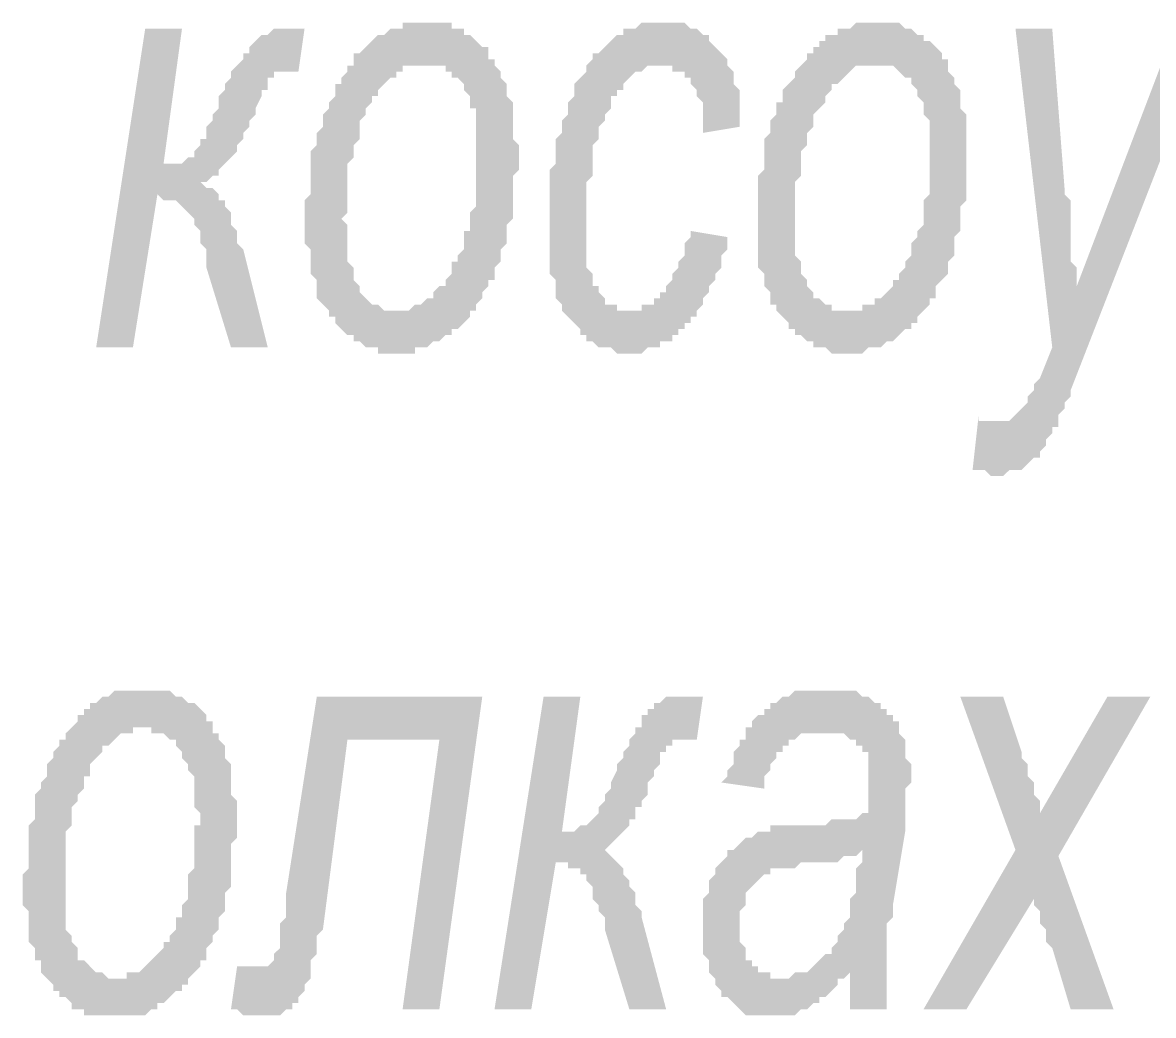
# Model space of a CAD drawing. Header units: millimetres. Extents: x 1372 to 666090, y 1285 to 31551.
# Drawn here: x 512370 to 513140, y 5129 to 5805 of the extents above; entities that cross this region are included whole.
import ezdxf

# ---------------------------------------------------------------- set-up
doc = ezdxf.new("R2010")
doc.units = ezdxf.units.MM
doc.layers.add('PDF _75-АЗ Штамп', color=7, linetype='Continuous')

msp = doc.modelspace()

# ---------------------------------------------------------------- hatches: boundary and pattern name
at = {"layer": 'PDF _75-АЗ Штамп', "transparency": 33554559}
h = msp.add_hatch(color=256, dxfattribs=at)
h.paths.add_polyline_path([(512561.97, 5667.21), (512561.97, 5671.38), (512561.97, 5675.55), (512561.97, 5679.72), (512561.97, 5683.89), (512566.14, 5688.06), (512566.14, 5692.23), (512566.14, 5696.41), (512566.14, 5700.58), (512566.14, 5704.75), (512566.14, 5708.92), (512566.14, 5713.09), (512566.14, 5717.26), (512570.31, 5721.43), (512570.31, 5725.6), (512570.31, 5729.78), (512570.31, 5729.78), (512574.48, 5733.95), (512574.48, 5738.12), (512574.48, 5742.29), (512578.66, 5746.46), (512578.66, 5750.63), (512578.66, 5750.63), (512582.83, 5754.8), (512582.83, 5758.97), (512582.83, 5763.14), (512587, 5763.14), (512587, 5767.32), (512591.17, 5771.49), (512591.17, 5775.66), (512595.34, 5775.66), (512595.34, 5779.83), (512595.34, 5784), (512599.51, 5784), (512603.68, 5788.17), (512603.68, 5788.17), (512607.85, 5792.34), (512607.85, 5792.34), (512612.02, 5796.51), (512612.02, 5796.51), (512616.2, 5796.51), (512620.37, 5800.69), (512620.37, 5800.69), (512624.54, 5800.69), (512628.71, 5800.69), (512628.71, 5804.86), (512632.88, 5804.86), (512637.05, 5804.86), (512637.05, 5804.86), (512641.22, 5804.86), (512645.39, 5804.86), (512645.39, 5804.86), (512649.57, 5804.86), (512653.74, 5804.86), (512653.74, 5804.86), (512657.91, 5804.86), (512662.08, 5804.86), (512662.08, 5800.69), (512666.25, 5800.69), (512670.42, 5800.69), (512670.42, 5796.51), (512674.59, 5796.51), (512674.59, 5796.51), (512678.76, 5792.34), (512678.76, 5792.34), (512682.93, 5788.17), (512687.11, 5788.17), (512687.11, 5784), (512687.11, 5779.83), (512691.28, 5779.83), (512691.28, 5779.83), (512691.28, 5775.66), (512695.45, 5771.49), (512695.45, 5767.32), (512695.45, 5767.32), (512699.62, 5763.14), (512699.62, 5758.97), (512699.62, 5754.8), (512703.79, 5750.63), (512703.79, 5746.46), (512703.79, 5742.29), (512703.79, 5738.12), (512703.79, 5738.12), (512703.79, 5733.95), (512703.79, 5725.6), (512707.96, 5721.43), (512707.96, 5717.26), (512707.96, 5717.26), (512707.96, 5708.92), (512707.96, 5704.75), (512703.79, 5700.58), (512703.79, 5696.41), (512703.79, 5692.23), (512703.79, 5692.23), (512703.79, 5688.06), (512703.79, 5683.89), (512703.79, 5679.72), (512703.79, 5675.55), (512703.79, 5671.38), (512699.62, 5667.21), (512699.62, 5663.04), (512699.62, 5658.87), (512699.62, 5654.69), (512695.45, 5650.52), (512695.45, 5646.35), (512695.45, 5646.35), (512695.45, 5642.18), (512691.28, 5638.01), (512691.28, 5633.84), (512691.28, 5629.67), (512687.11, 5629.67), (512687.11, 5625.5), (512682.93, 5621.32), (512682.93, 5617.15), (512682.93, 5617.15), (512678.76, 5612.98), (512678.76, 5608.81), (512674.59, 5608.81), (512674.59, 5604.64), (512670.42, 5600.47), (512670.42, 5600.47), (512666.25, 5596.3), (512666.25, 5596.3), (512662.08, 5596.3), (512662.08, 5592.13), (512657.91, 5592.13), (512653.74, 5587.96), (512653.74, 5587.96), (512649.57, 5587.96), (512645.39, 5583.78), (512645.39, 5583.78), (512641.22, 5583.78), (512637.05, 5583.78), (512637.05, 5579.61), (512632.88, 5579.61), (512628.71, 5579.61), (512628.71, 5579.61), (512624.54, 5579.61), (512624.54, 5579.61), (512620.37, 5579.61), (512620.37, 5579.61), (512616.2, 5579.61), (512612.02, 5579.61), (512612.02, 5583.78), (512607.85, 5583.78), (512603.68, 5583.78), (512603.68, 5583.78), (512599.51, 5587.96), (512595.34, 5587.96), (512595.34, 5592.13), (512591.17, 5592.13), (512591.17, 5592.13), (512587, 5596.3), (512587, 5596.3), (512582.83, 5600.47), (512582.83, 5604.64), (512578.66, 5604.64), (512578.66, 5608.81), (512574.48, 5612.98), (512574.48, 5612.98), (512570.31, 5617.15), (512570.31, 5621.32), (512570.31, 5625.5), (512570.31, 5629.67), (512566.14, 5633.84), (512566.14, 5633.84), (512566.14, 5638.01), (512566.14, 5642.18), (512566.14, 5646.35), (512566.14, 5650.52), (512561.97, 5654.69), (512561.97, 5658.87), (512561.97, 5663.04), (512561.97, 5667.21)], flags=0)
h.paths.add_polyline_path([(512587, 5671.38), (512591.17, 5667.21), (512591.17, 5658.87), (512591.17, 5654.69), (512591.17, 5650.52), (512591.17, 5646.35), (512591.17, 5642.18), (512591.17, 5642.18), (512595.34, 5638.01), (512595.34, 5633.84), (512595.34, 5629.67), (512595.34, 5629.67), (512599.51, 5625.5), (512599.51, 5625.5), (512599.51, 5621.32), (512603.68, 5617.15), (512603.68, 5617.15), (512607.85, 5612.98), (512612.02, 5612.98), (512612.02, 5612.98), (512616.2, 5608.81), (512620.37, 5608.81), (512620.37, 5608.81), (512624.54, 5608.81), (512624.54, 5608.81), (512628.71, 5608.81), (512632.88, 5608.81), (512632.88, 5608.81), (512637.05, 5612.98), (512641.22, 5612.98), (512641.22, 5612.98), (512645.39, 5617.15), (512645.39, 5617.15), (512649.57, 5617.15), (512649.57, 5621.32), (512653.74, 5625.5), (512657.91, 5625.5), (512657.91, 5629.67), (512657.91, 5629.67), (512662.08, 5633.84), (512662.08, 5638.01), (512662.08, 5642.18), (512666.25, 5642.18), (512666.25, 5646.35), (512670.42, 5650.52), (512670.42, 5654.69), (512670.42, 5658.87), (512670.42, 5663.04), (512674.59, 5663.04), (512674.59, 5667.21), (512674.59, 5671.38), (512674.59, 5675.55), (512674.59, 5675.55), (512678.76, 5679.72), (512678.76, 5683.89), (512678.76, 5688.06), (512678.76, 5692.23), (512678.76, 5696.41), (512678.76, 5700.58), (512678.76, 5704.75), (512678.76, 5708.92), (512678.76, 5713.09), (512678.76, 5717.26), (512678.76, 5721.43), (512678.76, 5725.6), (512678.76, 5729.78), (512678.76, 5733.95), (512678.76, 5738.12), (512678.76, 5742.29), (512678.76, 5746.46), (512674.59, 5746.46), (512674.59, 5750.63), (512674.59, 5754.8), (512670.42, 5758.97), (512670.42, 5758.97), (512670.42, 5758.97), (512670.42, 5763.14), (512666.25, 5767.32), (512662.08, 5767.32), (512662.08, 5771.49), (512657.91, 5771.49), (512657.91, 5775.66), (512653.74, 5775.66), (512649.57, 5775.66), (512649.57, 5775.66), (512645.39, 5775.66), (512645.39, 5775.66), (512641.22, 5775.66), (512637.05, 5775.66), (512637.05, 5775.66), (512632.88, 5775.66), (512628.71, 5775.66), (512628.71, 5771.49), (512624.54, 5771.49), (512624.54, 5767.32), (512624.54, 5767.32), (512620.37, 5767.32), (512616.2, 5763.14), (512616.2, 5763.14), (512612.02, 5758.97), (512612.02, 5754.8), (512607.85, 5754.8), (512607.85, 5750.63), (512603.68, 5746.46), (512603.68, 5746.46), (512603.68, 5742.29), (512599.51, 5738.12), (512599.51, 5733.95), (512599.51, 5729.78), (512599.51, 5725.6), (512595.34, 5721.43), (512595.34, 5721.43), (512595.34, 5717.26), (512595.34, 5713.09), (512591.17, 5708.92), (512591.17, 5704.75), (512591.17, 5700.58), (512591.17, 5696.41), (512591.17, 5692.23), (512591.17, 5688.06), (512591.17, 5683.89), (512591.17, 5679.72), (512591.17, 5675.55), (512587, 5671.38), (512587, 5671.38)], flags=0)
for points in [[(512824.75, 5663.04), (512849.78, 5658.87), (512849.78, 5654.69), (512849.78, 5650.52), (512845.61, 5646.35), (512845.61, 5642.18), (512845.61, 5638.01), (512841.44, 5633.84), (512841.44, 5629.67), (512841.44, 5629.67), (512837.27, 5625.5), (512837.27, 5621.32), (512833.1, 5617.15), (512833.1, 5612.98), (512833.1, 5612.98), (512828.93, 5608.81), (512828.93, 5604.64), (512824.75, 5604.64), (512824.75, 5600.47), (512820.58, 5600.47), (512820.58, 5596.3), (512816.41, 5596.3), (512816.41, 5592.13), (512812.24, 5592.13), (512812.24, 5587.96), (512808.07, 5587.96), (512803.9, 5587.96), (512803.9, 5583.78), (512799.73, 5583.78), (512795.56, 5583.78), (512795.56, 5583.78), (512791.39, 5579.61), (512787.21, 5579.61), (512787.21, 5579.61), (512783.04, 5579.61), (512783.04, 5579.61), (512778.87, 5579.61), (512774.7, 5579.61), (512774.7, 5579.61), (512770.53, 5583.78), (512766.36, 5583.78), (512766.36, 5583.78), (512762.19, 5583.78), (512758.02, 5587.96), (512758.02, 5587.96), (512753.84, 5587.96), (512753.84, 5592.13), (512749.67, 5592.13), (512749.67, 5596.3), (512745.5, 5600.47), (512745.5, 5600.47), (512741.33, 5604.64), (512741.33, 5604.64), (512737.16, 5608.81), (512737.16, 5612.98), (512737.16, 5612.98), (512732.99, 5617.15), (512732.99, 5621.32), (512732.99, 5625.5), (512732.99, 5629.67), (512728.82, 5633.84), (512728.82, 5633.84), (512728.82, 5638.01), (512728.82, 5642.18), (512728.82, 5646.35), (512728.82, 5650.52), (512728.82, 5658.87), (512728.82, 5663.04), (512728.82, 5667.21), (512728.82, 5667.21), (512728.82, 5671.38), (512728.82, 5675.55), (512728.82, 5679.72), (512728.82, 5683.89), (512728.82, 5688.06), (512728.82, 5692.23), (512728.82, 5696.41), (512728.82, 5700.58), (512728.82, 5704.75), (512728.82, 5704.75), (512732.99, 5708.92), (512732.99, 5713.09), (512732.99, 5717.26), (512732.99, 5721.43), (512732.99, 5725.6), (512737.16, 5729.78), (512737.16, 5733.95), (512737.16, 5733.95), (512737.16, 5738.12), (512741.33, 5742.29), (512741.33, 5746.46), (512741.33, 5750.63), (512745.5, 5754.8), (512745.5, 5758.97), (512745.5, 5763.14), (512749.67, 5767.32), (512749.67, 5767.32), (512753.84, 5771.49), (512753.84, 5775.66), (512753.84, 5775.66), (512758.02, 5779.83), (512758.02, 5784), (512762.19, 5784), (512766.36, 5788.17), (512766.36, 5788.17), (512766.36, 5788.17), (512770.53, 5792.34), (512770.53, 5792.34), (512774.7, 5796.51), (512778.87, 5796.51), (512778.87, 5800.69), (512783.04, 5800.69), (512787.21, 5800.69), (512787.21, 5800.69), (512791.39, 5804.86), (512795.56, 5804.86), (512795.56, 5804.86), (512799.73, 5804.86), (512803.9, 5804.86), (512803.9, 5804.86), (512808.07, 5804.86), (512808.07, 5804.86), (512812.24, 5804.86), (512816.41, 5804.86), (512820.58, 5804.86), (512820.58, 5804.86), (512824.75, 5800.69), (512828.93, 5800.69), (512828.93, 5800.69), (512833.1, 5796.51), (512833.1, 5796.51), (512837.27, 5796.51), (512837.27, 5792.34), (512841.44, 5788.17), (512841.44, 5788.17), (512845.61, 5784), (512845.61, 5784), (512849.78, 5779.83), (512849.78, 5775.66), (512849.78, 5775.66), (512853.95, 5771.49), (512853.95, 5767.32), (512853.95, 5763.14), (512858.12, 5758.97), (512858.12, 5754.8), (512858.12, 5750.63), (512858.12, 5746.46), (512858.12, 5742.29), (512858.12, 5738.12), (512858.12, 5733.95), (512858.12, 5733.95), (512833.1, 5729.78), (512833.1, 5738.12), (512833.1, 5742.29), (512833.1, 5746.46), (512833.1, 5746.46), (512833.1, 5750.63), (512828.93, 5754.8), (512828.93, 5758.97), (512824.75, 5763.14), (512824.75, 5763.14), (512824.75, 5767.32), (512820.58, 5767.32), (512820.58, 5771.49), (512816.41, 5771.49), (512812.24, 5771.49), (512812.24, 5775.66), (512808.07, 5775.66), (512803.9, 5775.66), (512803.9, 5775.66), (512799.73, 5775.66), (512799.73, 5775.66), (512795.56, 5775.66), (512791.39, 5771.49), (512791.39, 5771.49), (512787.21, 5771.49), (512783.04, 5767.32), (512783.04, 5767.32), (512778.87, 5763.14), (512778.87, 5763.14), (512778.87, 5758.97), (512774.7, 5758.97), (512774.7, 5754.8), (512770.53, 5754.8), (512770.53, 5750.63), (512770.53, 5746.46), (512766.36, 5742.29), (512766.36, 5742.29), (512766.36, 5738.12), (512762.19, 5733.95), (512762.19, 5729.78), (512762.19, 5725.6), (512758.02, 5721.43), (512758.02, 5717.26), (512758.02, 5713.09), (512758.02, 5708.92), (512758.02, 5704.75), (512758.02, 5700.58), (512753.84, 5696.41), (512753.84, 5692.23), (512753.84, 5688.06), (512753.84, 5683.89), (512753.84, 5679.72), (512753.84, 5679.72), (512753.84, 5675.55), (512753.84, 5671.38), (512753.84, 5667.21), (512753.84, 5663.04), (512753.84, 5658.87), (512753.84, 5654.69), (512753.84, 5650.52), (512753.84, 5646.35), (512753.84, 5642.18), (512753.84, 5638.01), (512758.02, 5633.84), (512758.02, 5629.67), (512758.02, 5625.5), (512762.19, 5625.5), (512762.19, 5621.32), (512762.19, 5621.32), (512766.36, 5617.15), (512766.36, 5612.98), (512770.53, 5612.98), (512774.7, 5612.98), (512774.7, 5608.81), (512778.87, 5608.81), (512783.04, 5608.81), (512783.04, 5608.81), (512787.21, 5608.81), (512787.21, 5608.81), (512791.39, 5608.81), (512791.39, 5612.98), (512795.56, 5612.98), (512799.73, 5612.98), (512799.73, 5617.15), (512803.9, 5617.15), (512803.9, 5621.32), (512808.07, 5621.32), (512808.07, 5625.5), (512808.07, 5625.5), (512812.24, 5629.67), (512812.24, 5633.84), (512816.41, 5638.01), (512816.41, 5638.01), (512816.41, 5642.18), (512820.58, 5646.35), (512820.58, 5650.52), (512820.58, 5654.69), (512824.75, 5658.87), (512824.75, 5663.04), (512824.75, 5663.04)], [(512453.52, 5800.69), (512478.55, 5800.69), (512466.03, 5708.92), (512470.2, 5708.92), (512474.38, 5708.92), (512474.38, 5708.92), (512478.55, 5708.92), (512482.72, 5713.09), (512482.72, 5713.09), (512486.89, 5713.09), (512486.89, 5717.26), (512486.89, 5717.26), (512491.06, 5721.43), (512491.06, 5721.43), (512491.06, 5725.6), (512495.23, 5725.6), (512495.23, 5729.78), (512495.23, 5733.95), (512499.4, 5738.12), (512499.4, 5742.29), (512503.57, 5746.46), (512503.57, 5750.63), (512503.57, 5754.8), (512507.75, 5758.97), (512507.75, 5763.14), (512511.92, 5767.32), (512511.92, 5771.49), (512516.09, 5775.66), (512516.09, 5775.66), (512520.26, 5779.83), (512520.26, 5784), (512524.43, 5784), (512524.43, 5788.17), (512524.43, 5788.17), (512528.6, 5792.34), (512528.6, 5792.34), (512528.6, 5792.34), (512532.77, 5796.51), (512532.77, 5796.51), (512536.94, 5796.51), (512541.11, 5800.69), (512541.11, 5800.69), (512545.29, 5800.69), (512549.46, 5800.69), (512549.46, 5800.69), (512561.97, 5800.69), (512557.8, 5771.49), (512553.63, 5771.49), (512549.46, 5771.49), (512545.29, 5771.49), (512541.11, 5771.49), (512541.11, 5767.32), (512541.11, 5767.32), (512536.94, 5767.32), (512536.94, 5763.14), (512536.94, 5758.97), (512532.77, 5758.97), (512532.77, 5754.8), (512528.6, 5746.46), (512528.6, 5746.46), (512528.6, 5742.29), (512524.43, 5738.12), (512524.43, 5733.95), (512520.26, 5729.78), (512520.26, 5725.6), (512516.09, 5721.43), (512516.09, 5721.43), (512516.09, 5717.26), (512511.92, 5713.09), (512511.92, 5713.09), (512511.92, 5713.09), (512507.75, 5708.92), (512507.75, 5708.92), (512503.57, 5704.75), (512503.57, 5700.58), (512499.4, 5700.58), (512499.4, 5700.58), (512495.23, 5696.41), (512491.06, 5696.41), (512495.23, 5692.23), (512499.4, 5692.23), (512499.4, 5692.23), (512503.57, 5688.06), (512503.57, 5683.89), (512507.75, 5683.89), (512507.75, 5679.72), (512507.75, 5679.72), (512511.92, 5675.55), (512511.92, 5671.38), (512511.92, 5667.21), (512516.09, 5663.04), (512516.09, 5663.04), (512516.09, 5654.69), (512520.26, 5650.52), (512520.26, 5650.52), (512536.94, 5583.78), (512511.92, 5583.78), (512495.23, 5638.01), (512495.23, 5646.35), (512495.23, 5650.52), (512491.06, 5654.69), (512491.06, 5658.87), (512491.06, 5663.04), (512486.89, 5667.21), (512486.89, 5667.21), (512486.89, 5671.38), (512482.72, 5675.55), (512482.72, 5675.55), (512482.72, 5675.55), (512478.55, 5679.72), (512478.55, 5679.72), (512474.38, 5683.89), (512474.38, 5683.89), (512470.2, 5683.89), (512466.03, 5683.89), (512461.86, 5688.06), (512461.86, 5688.06), (512445.18, 5583.78), (512420.15, 5583.78)], [(513016.63, 5500.36), (513020.8, 5537.9), (513020.8, 5533.73), (513024.97, 5533.73), (513029.14, 5533.73), (513029.14, 5533.73), (513033.31, 5533.73), (513033.31, 5533.73), (513037.48, 5533.73), (513041.66, 5533.73), (513041.66, 5533.73), (513045.83, 5537.9), (513045.83, 5537.9), (513050, 5542.07), (513050, 5542.07), (513054.17, 5546.24), (513054.17, 5550.41), (513054.17, 5550.41), (513058.34, 5554.59), (513058.34, 5558.76), (513062.51, 5562.93), (513070.85, 5583.78), (513045.83, 5800.69), (513070.85, 5800.69), (513079.2, 5692.23), (513079.2, 5688.06), (513083.37, 5683.89), (513083.37, 5679.72), (513083.37, 5675.55), (513083.37, 5671.38), (513083.37, 5667.21), (513083.37, 5663.04), (513083.37, 5658.87), (513083.37, 5654.69), (513083.37, 5650.52), (513083.37, 5646.35), (513083.37, 5642.18), (513087.54, 5638.01), (513087.54, 5633.84), (513087.54, 5629.67), (513087.54, 5625.5), (513154.28, 5800.69), (513179.3, 5800.69), (513083.37, 5554.59), (513083.37, 5550.41), (513079.2, 5546.24), (513079.2, 5542.07), (513075.03, 5537.9), (513075.03, 5533.73), (513075.03, 5529.56), (513070.85, 5529.56), (513070.85, 5525.39), (513066.68, 5521.22), (513066.68, 5517.05), (513066.68, 5517.05), (513062.51, 5512.87), (513062.51, 5512.87), (513062.51, 5508.7), (513058.34, 5508.7), (513058.34, 5508.7), (513054.17, 5504.53), (513054.17, 5504.53), (513050, 5500.36), (513045.83, 5500.36), (513045.83, 5500.36), (513041.66, 5500.36), (513037.48, 5496.19), (513037.48, 5496.19), (513033.31, 5496.19), (513033.31, 5496.19), (513029.14, 5496.19), (513024.97, 5500.36), (513024.97, 5500.36), (513020.8, 5500.36), (513016.63, 5500.36), (513016.63, 5500.36)], [(512570.31, 5346.03), (512682.93, 5346.03), (512653.74, 5133.3), (512628.71, 5133.3), (512653.74, 5316.83), (512591.17, 5316.83), (512574.48, 5187.52), (512570.31, 5183.35), (512570.31, 5179.18), (512570.31, 5175.01), (512570.31, 5170.84), (512566.14, 5166.67), (512566.14, 5162.49), (512566.14, 5158.32), (512566.14, 5154.15), (512561.97, 5149.98), (512561.97, 5145.81), (512561.97, 5145.81), (512557.8, 5141.64), (512557.8, 5141.64), (512557.8, 5137.47), (512553.63, 5137.47), (512553.63, 5133.3), (512549.46, 5133.3), (512549.46, 5133.3), (512545.29, 5129.13), (512541.11, 5129.13), (512541.11, 5129.13), (512536.94, 5129.13), (512536.94, 5129.13), (512532.77, 5129.13), (512532.77, 5129.13), (512528.6, 5129.13), (512524.43, 5129.13), (512524.43, 5129.13), (512520.26, 5129.13), (512516.09, 5133.3), (512511.92, 5133.3), (512516.09, 5162.49), (512520.26, 5162.49), (512524.43, 5162.49), (512528.6, 5162.49), (512528.6, 5162.49), (512532.77, 5162.49), (512536.94, 5162.49), (512536.94, 5162.49), (512541.11, 5166.67), (512541.11, 5166.67), (512541.11, 5170.84), (512541.11, 5170.84), (512541.11, 5170.84), (512545.29, 5175.01), (512545.29, 5179.18), (512545.29, 5183.35), (512545.29, 5187.52), (512545.29, 5191.69), (512549.46, 5195.86), (512549.46, 5200.04), (512549.46, 5208.38), (512549.46, 5212.55)], [(512724.65, 5346.03), (512749.67, 5346.03), (512737.16, 5254.26), (512741.33, 5254.26), (512745.5, 5254.26), (512745.5, 5254.26), (512749.67, 5258.43), (512753.84, 5258.43), (512753.84, 5258.43), (512758.02, 5262.6), (512758.02, 5262.6), (512758.02, 5262.6), (512762.19, 5266.77), (512762.19, 5266.77), (512762.19, 5270.95), (512766.36, 5275.12), (512766.36, 5279.29), (512766.36, 5279.29), (512770.53, 5283.46), (512770.53, 5287.63), (512774.7, 5295.97), (512774.7, 5300.14), (512774.7, 5300.14), (512778.87, 5304.32), (512778.87, 5308.49), (512783.04, 5312.66), (512783.04, 5316.83), (512787.21, 5321), (512787.21, 5325.17), (512791.39, 5325.17), (512791.39, 5329.34), (512791.39, 5333.51), (512795.56, 5333.51), (512795.56, 5337.68), (512799.73, 5337.68), (512799.73, 5337.68), (512799.73, 5341.86), (512803.9, 5341.86), (512803.9, 5341.86), (512808.07, 5346.03), (512812.24, 5346.03), (512812.24, 5346.03), (512816.41, 5346.03), (512820.58, 5346.03), (512820.58, 5346.03), (512833.1, 5346.03), (512828.93, 5316.83), (512824.75, 5316.83), (512820.58, 5316.83), (512816.41, 5316.83), (512812.24, 5316.83), (512812.24, 5316.83), (512812.24, 5312.66), (512808.07, 5312.66), (512808.07, 5308.49), (512803.9, 5308.49), (512803.9, 5304.32), (512803.9, 5300.14), (512799.73, 5295.97), (512799.73, 5291.8), (512795.56, 5287.63), (512795.56, 5283.46), (512795.56, 5279.29), (512791.39, 5275.12), (512791.39, 5270.95), (512787.21, 5270.95), (512787.21, 5266.77), (512787.21, 5262.6), (512783.04, 5262.6), (512783.04, 5258.43), (512783.04, 5258.43), (512778.87, 5254.26), (512778.87, 5254.26), (512774.7, 5250.09), (512774.7, 5250.09), (512770.53, 5245.92), (512770.53, 5245.92), (512766.36, 5241.75), (512762.19, 5241.75), (512766.36, 5241.75), (512770.53, 5237.58), (512770.53, 5237.58), (512774.7, 5233.41), (512774.7, 5233.41), (512778.87, 5229.23), (512778.87, 5229.23), (512778.87, 5225.06), (512783.04, 5220.89), (512783.04, 5220.89), (512783.04, 5216.72), (512787.21, 5212.55), (512787.21, 5208.38), (512787.21, 5204.21), (512791.39, 5200.04), (512791.39, 5195.86), (512808.07, 5133.3), (512783.04, 5133.3), (512766.36, 5187.52), (512766.36, 5191.69), (512766.36, 5195.86), (512762.19, 5200.04), (512762.19, 5204.21), (512758.02, 5208.38), (512758.02, 5212.55), (512758.02, 5216.72), (512758.02, 5216.72), (512753.84, 5220.89), (512753.84, 5225.06), (512753.84, 5225.06), (512749.67, 5225.06), (512749.67, 5229.23), (512745.5, 5229.23), (512741.33, 5229.23), (512741.33, 5233.41), (512737.16, 5233.41), (512732.99, 5233.41), (512732.99, 5233.41), (512716.3, 5133.3), (512691.28, 5133.3)], [(512983.26, 5133.3), (513045.83, 5241.75), (513008.29, 5346.03), (513037.48, 5346.03), (513050, 5308.49), (513050, 5304.32), (513054.17, 5300.14), (513054.17, 5295.97), (513054.17, 5291.8), (513058.34, 5287.63), (513058.34, 5287.63), (513058.34, 5283.46), (513058.34, 5279.29), (513062.51, 5275.12), (513062.51, 5270.95), (513062.51, 5266.77), (513108.39, 5346.03), (513137.59, 5346.03), (513075.03, 5237.58), (513112.57, 5133.3), (513083.37, 5133.3), (513070.85, 5175.01), (513066.68, 5179.18), (513066.68, 5183.35), (513066.68, 5187.52), (513066.68, 5187.52), (513062.51, 5191.69), (513062.51, 5195.86), (513062.51, 5200.04), (513058.34, 5204.21), (513058.34, 5208.38), (513058.34, 5208.38), (513012.46, 5133.3)]]:
    msp.add_hatch(color=256, dxfattribs=at).paths.add_polyline_path(points)
h = msp.add_hatch(color=256, dxfattribs=at)
h.paths.add_polyline_path([(512870.64, 5667.21), (512870.64, 5671.38), (512870.64, 5675.55), (512870.64, 5679.72), (512870.64, 5683.89), (512870.64, 5688.06), (512870.64, 5692.23), (512870.64, 5696.41), (512870.64, 5700.58), (512874.81, 5704.75), (512874.81, 5708.92), (512874.81, 5713.09), (512874.81, 5717.26), (512874.81, 5721.43), (512874.81, 5725.6), (512878.98, 5729.78), (512878.98, 5729.78), (512878.98, 5733.95), (512878.98, 5738.12), (512883.15, 5742.29), (512883.15, 5746.46), (512883.15, 5750.63), (512887.32, 5750.63), (512887.32, 5754.8), (512887.32, 5758.97), (512891.49, 5763.14), (512891.49, 5763.14), (512895.66, 5767.32), (512895.66, 5771.49), (512899.84, 5775.66), (512899.84, 5775.66), (512904.01, 5779.83), (512904.01, 5784), (512908.18, 5784), (512908.18, 5788.17), (512912.35, 5788.17), (512912.35, 5792.34), (512916.52, 5792.34), (512916.52, 5796.51), (512920.69, 5796.51), (512924.86, 5796.51), (512924.86, 5800.69), (512929.03, 5800.69), (512929.03, 5800.69), (512933.21, 5800.69), (512937.38, 5804.86), (512937.38, 5804.86), (512941.55, 5804.86), (512945.72, 5804.86), (512949.89, 5804.86), (512949.89, 5804.86), (512954.06, 5804.86), (512954.06, 5804.86), (512958.23, 5804.86), (512962.4, 5804.86), (512962.4, 5804.86), (512966.57, 5804.86), (512970.75, 5800.69), (512970.75, 5800.69), (512974.92, 5800.69), (512979.09, 5796.51), (512979.09, 5796.51), (512983.26, 5796.51), (512983.26, 5792.34), (512987.43, 5792.34), (512991.6, 5788.17), (512991.6, 5788.17), (512995.77, 5784), (512995.77, 5779.83), (512995.77, 5779.83), (512999.94, 5779.83), (512999.94, 5775.66), (512999.94, 5771.49), (513004.12, 5767.32), (513004.12, 5767.32), (513004.12, 5763.14), (513008.29, 5758.97), (513008.29, 5754.8), (513008.29, 5750.63), (513008.29, 5746.46), (513012.46, 5742.29), (513012.46, 5738.12), (513012.46, 5738.12), (513012.46, 5733.95), (513012.46, 5725.6), (513012.46, 5721.43), (513012.46, 5717.26), (513012.46, 5717.26), (513012.46, 5708.92), (513012.46, 5704.75), (513012.46, 5700.58), (513012.46, 5696.41), (513012.46, 5692.23), (513012.46, 5692.23), (513012.46, 5688.06), (513012.46, 5683.89), (513008.29, 5679.72), (513008.29, 5675.55), (513008.29, 5671.38), (513008.29, 5667.21), (513008.29, 5663.04), (513004.12, 5658.87), (513004.12, 5654.69), (513004.12, 5650.52), (513004.12, 5646.35), (513004.12, 5646.35), (512999.94, 5642.18), (512999.94, 5638.01), (512999.94, 5633.84), (512995.77, 5629.67), (512995.77, 5629.67), (512991.6, 5625.5), (512991.6, 5621.32), (512991.6, 5617.15), (512987.43, 5617.15), (512987.43, 5612.98), (512983.26, 5608.81), (512983.26, 5608.81), (512979.09, 5604.64), (512979.09, 5600.47), (512974.92, 5600.47), (512974.92, 5596.3), (512970.75, 5596.3), (512970.75, 5596.3), (512966.57, 5592.13), (512966.57, 5592.13), (512962.4, 5587.96), (512958.23, 5587.96), (512958.23, 5587.96), (512954.06, 5583.78), (512949.89, 5583.78), (512949.89, 5583.78), (512945.72, 5583.78), (512941.55, 5579.61), (512941.55, 5579.61), (512937.38, 5579.61), (512933.21, 5579.61), (512933.21, 5579.61), (512933.21, 5579.61), (512929.03, 5579.61), (512924.86, 5579.61), (512924.86, 5579.61), (512920.69, 5579.61), (512916.52, 5583.78), (512912.35, 5583.78), (512912.35, 5583.78), (512908.18, 5583.78), (512908.18, 5587.96), (512904.01, 5587.96), (512899.84, 5592.13), (512899.84, 5592.13), (512895.66, 5592.13), (512895.66, 5596.3), (512891.49, 5596.3), (512891.49, 5600.47), (512887.32, 5604.64), (512887.32, 5604.64), (512883.15, 5608.81), (512883.15, 5612.98), (512878.98, 5612.98), (512878.98, 5617.15), (512878.98, 5621.32), (512874.81, 5625.5), (512874.81, 5629.67), (512874.81, 5633.84), (512874.81, 5633.84), (512870.64, 5638.01), (512870.64, 5642.18), (512870.64, 5646.35), (512870.64, 5650.52), (512870.64, 5654.69), (512870.64, 5658.87), (512870.64, 5663.04), (512870.64, 5667.21)], flags=0)
h.paths.add_polyline_path([(512895.66, 5671.38), (512895.66, 5667.21), (512895.66, 5658.87), (512895.66, 5654.69), (512895.66, 5650.52), (512895.66, 5646.35), (512899.84, 5642.18), (512899.84, 5642.18), (512899.84, 5638.01), (512899.84, 5633.84), (512904.01, 5629.67), (512904.01, 5629.67), (512904.01, 5625.5), (512904.01, 5625.5), (512908.18, 5621.32), (512908.18, 5617.15), (512912.35, 5617.15), (512916.52, 5612.98), (512916.52, 5612.98), (512920.69, 5612.98), (512920.69, 5608.81), (512924.86, 5608.81), (512929.03, 5608.81), (512929.03, 5608.81), (512933.21, 5608.81), (512933.21, 5608.81), (512937.38, 5608.81), (512941.55, 5608.81), (512941.55, 5612.98), (512945.72, 5612.98), (512949.89, 5612.98), (512949.89, 5617.15), (512954.06, 5617.15), (512954.06, 5617.15), (512958.23, 5621.32), (512962.4, 5625.5), (512962.4, 5625.5), (512962.4, 5629.67), (512966.57, 5629.67), (512966.57, 5633.84), (512970.75, 5638.01), (512970.75, 5642.18), (512970.75, 5642.18), (512974.92, 5646.35), (512974.92, 5650.52), (512974.92, 5654.69), (512979.09, 5658.87), (512979.09, 5663.04), (512979.09, 5663.04), (512983.26, 5667.21), (512983.26, 5671.38), (512983.26, 5675.55), (512983.26, 5675.55), (512983.26, 5679.72), (512983.26, 5683.89), (512987.43, 5688.06), (512987.43, 5692.23), (512987.43, 5696.41), (512987.43, 5700.58), (512987.43, 5704.75), (512987.43, 5708.92), (512987.43, 5713.09), (512987.43, 5717.26), (512987.43, 5721.43), (512987.43, 5725.6), (512987.43, 5729.78), (512987.43, 5733.95), (512987.43, 5738.12), (512983.26, 5742.29), (512983.26, 5746.46), (512983.26, 5746.46), (512983.26, 5750.63), (512979.09, 5754.8), (512979.09, 5758.97), (512979.09, 5758.97), (512979.09, 5758.97), (512974.92, 5763.14), (512974.92, 5767.32), (512970.75, 5767.32), (512966.57, 5771.49), (512966.57, 5771.49), (512962.4, 5775.66), (512962.4, 5775.66), (512958.23, 5775.66), (512954.06, 5775.66), (512954.06, 5775.66), (512949.89, 5775.66), (512949.89, 5775.66), (512945.72, 5775.66), (512941.55, 5775.66), (512941.55, 5775.66), (512937.38, 5775.66), (512933.21, 5771.49), (512933.21, 5771.49), (512929.03, 5767.32), (512929.03, 5767.32), (512929.03, 5767.32), (512924.86, 5763.14), (512920.69, 5763.14), (512920.69, 5758.97), (512916.52, 5754.8), (512916.52, 5754.8), (512916.52, 5750.63), (512912.35, 5746.46), (512912.35, 5746.46), (512908.18, 5742.29), (512908.18, 5738.12), (512908.18, 5733.95), (512904.01, 5729.78), (512904.01, 5725.6), (512904.01, 5721.43), (512904.01, 5721.43), (512899.84, 5717.26), (512899.84, 5713.09), (512899.84, 5708.92), (512899.84, 5704.75), (512899.84, 5700.58), (512895.66, 5696.41), (512895.66, 5692.23), (512895.66, 5688.06), (512895.66, 5683.89), (512895.66, 5679.72), (512895.66, 5675.55), (512895.66, 5671.38), (512895.66, 5671.38)], flags=0)
h = msp.add_hatch(color=256, dxfattribs=at)
h.paths.add_polyline_path([(512370.1, 5212.55), (512370.1, 5216.72), (512370.1, 5220.89), (512370.1, 5225.06), (512374.27, 5229.23), (512374.27, 5233.41), (512374.27, 5237.58), (512374.27, 5241.75), (512374.27, 5245.92), (512374.27, 5250.09), (512374.27, 5254.26), (512374.27, 5258.43), (512378.44, 5262.6), (512378.44, 5266.77), (512378.44, 5270.95), (512378.44, 5275.12), (512378.44, 5279.29), (512382.61, 5283.46), (512382.61, 5287.63), (512382.61, 5287.63), (512386.78, 5291.8), (512386.78, 5295.97), (512386.78, 5300.14), (512390.95, 5304.32), (512390.95, 5304.32), (512390.95, 5308.49), (512395.12, 5312.66), (512395.12, 5316.83), (512399.29, 5316.83), (512399.29, 5321), (512403.47, 5325.17), (512403.47, 5325.17), (512407.64, 5329.34), (512407.64, 5333.51), (512411.81, 5333.51), (512411.81, 5337.68), (512415.98, 5337.68), (512415.98, 5341.86), (512420.15, 5341.86), (512420.15, 5341.86), (512424.32, 5346.03), (512428.49, 5346.03), (512428.49, 5346.03), (512432.66, 5350.2), (512436.84, 5350.2), (512436.84, 5350.2), (512441.01, 5350.2), (512445.18, 5350.2), (512445.18, 5350.2), (512449.35, 5350.2), (512453.52, 5350.2), (512453.52, 5350.2), (512457.69, 5350.2), (512461.86, 5350.2), (512461.86, 5350.2), (512466.03, 5350.2), (512470.2, 5350.2), (512470.2, 5350.2), (512474.38, 5346.03), (512478.55, 5346.03), (512478.55, 5346.03), (512482.72, 5341.86), (512482.72, 5341.86), (512486.89, 5341.86), (512491.06, 5337.68), (512491.06, 5337.68), (512495.23, 5333.51), (512495.23, 5329.34), (512499.4, 5329.34), (512499.4, 5329.34), (512499.4, 5325.17), (512499.4, 5321), (512503.57, 5321), (512503.57, 5316.83), (512507.75, 5312.66), (512507.75, 5308.49), (512507.75, 5304.32), (512507.75, 5304.32), (512511.92, 5300.14), (512511.92, 5295.97), (512511.92, 5291.8), (512511.92, 5287.63), (512511.92, 5283.46), (512511.92, 5279.29), (512516.09, 5275.12), (512516.09, 5270.95), (512516.09, 5266.77), (512516.09, 5262.6), (512516.09, 5258.43), (512516.09, 5254.26), (512516.09, 5250.09), (512511.92, 5245.92), (512511.92, 5241.75), (512511.92, 5237.58), (512511.92, 5233.41), (512511.92, 5229.23), (512511.92, 5225.06), (512511.92, 5220.89), (512511.92, 5216.72), (512507.75, 5212.55), (512507.75, 5208.38), (512507.75, 5204.21), (512507.75, 5200.04), (512503.57, 5195.86), (512503.57, 5195.86), (512503.57, 5191.69), (512503.57, 5187.52), (512499.4, 5183.35), (512499.4, 5183.35), (512499.4, 5179.18), (512495.23, 5175.01), (512495.23, 5170.84), (512495.23, 5166.67), (512491.06, 5166.67), (512491.06, 5162.49), (512486.89, 5158.32), (512486.89, 5158.32), (512482.72, 5154.15), (512482.72, 5149.98), (512478.55, 5149.98), (512478.55, 5145.81), (512474.38, 5145.81), (512474.38, 5145.81), (512470.2, 5141.64), (512470.2, 5141.64), (512466.03, 5137.47), (512461.86, 5137.47), (512461.86, 5133.3), (512457.69, 5133.3), (512457.69, 5133.3), (512453.52, 5129.13), (512449.35, 5129.13), (512449.35, 5129.13), (512445.18, 5129.13), (512441.01, 5129.13), (512441.01, 5129.13), (512436.84, 5129.13), (512432.66, 5129.13), (512432.66, 5129.13), (512428.49, 5129.13), (512428.49, 5129.13), (512424.32, 5129.13), (512420.15, 5129.13), (512420.15, 5129.13), (512415.98, 5129.13), (512411.81, 5129.13), (512411.81, 5133.3), (512407.64, 5133.3), (512403.47, 5133.3), (512403.47, 5137.47), (512403.47, 5137.47), (512399.29, 5141.64), (512395.12, 5141.64), (512395.12, 5145.81), (512390.95, 5145.81), (512390.95, 5149.98), (512386.78, 5154.15), (512386.78, 5154.15), (512382.61, 5158.32), (512382.61, 5162.49), (512382.61, 5166.67), (512378.44, 5166.67), (512378.44, 5170.84), (512378.44, 5175.01), (512374.27, 5179.18), (512374.27, 5183.35), (512374.27, 5187.52), (512374.27, 5191.69), (512374.27, 5195.86), (512374.27, 5200.04), (512370.1, 5204.21), (512370.1, 5208.38), (512370.1, 5212.55), (512370.1, 5212.55)], flags=0)
h.paths.add_polyline_path([(512399.29, 5216.72), (512399.29, 5212.55), (512399.29, 5208.38), (512399.29, 5204.21), (512399.29, 5200.04), (512399.29, 5195.86), (512399.29, 5191.69), (512399.29, 5187.52), (512403.47, 5183.35), (512403.47, 5179.18), (512403.47, 5179.18), (512407.64, 5175.01), (512407.64, 5170.84), (512407.64, 5170.84), (512407.64, 5166.67), (512411.81, 5166.67), (512415.98, 5162.49), (512415.98, 5162.49), (512420.15, 5158.32), (512420.15, 5158.32), (512424.32, 5158.32), (512428.49, 5154.15), (512428.49, 5154.15), (512432.66, 5154.15), (512432.66, 5154.15), (512436.84, 5154.15), (512441.01, 5154.15), (512441.01, 5158.32), (512445.18, 5158.32), (512449.35, 5158.32), (512449.35, 5158.32), (512453.52, 5162.49), (512453.52, 5162.49), (512457.69, 5166.67), (512457.69, 5166.67), (512461.86, 5170.84), (512466.03, 5175.01), (512466.03, 5175.01), (512466.03, 5179.18), (512470.2, 5179.18), (512470.2, 5183.35), (512474.38, 5187.52), (512474.38, 5191.69), (512474.38, 5195.86), (512478.55, 5195.86), (512478.55, 5200.04), (512478.55, 5204.21), (512482.72, 5208.38), (512482.72, 5212.55), (512482.72, 5216.72), (512482.72, 5220.89), (512482.72, 5225.06), (512482.72, 5225.06), (512486.89, 5229.23), (512486.89, 5233.41), (512486.89, 5237.58), (512486.89, 5241.75), (512486.89, 5245.92), (512486.89, 5250.09), (512486.89, 5254.26), (512486.89, 5258.43), (512491.06, 5258.43), (512491.06, 5262.6), (512491.06, 5266.77), (512486.89, 5270.95), (512486.89, 5275.12), (512486.89, 5279.29), (512486.89, 5283.46), (512486.89, 5287.63), (512486.89, 5291.8), (512482.72, 5295.97), (512482.72, 5300.14), (512482.72, 5300.14), (512478.55, 5304.32), (512478.55, 5308.49), (512478.55, 5308.49), (512478.55, 5308.49), (512474.38, 5312.66), (512474.38, 5316.83), (512470.2, 5316.83), (512466.03, 5321), (512466.03, 5321), (512461.86, 5321), (512457.69, 5321), (512457.69, 5325.17), (512453.52, 5325.17), (512453.52, 5325.17), (512449.35, 5325.17), (512445.18, 5325.17), (512445.18, 5321), (512441.01, 5321), (512436.84, 5321), (512436.84, 5321), (512432.66, 5316.83), (512432.66, 5316.83), (512432.66, 5316.83), (512428.49, 5312.66), (512424.32, 5312.66), (512424.32, 5308.49), (512420.15, 5304.32), (512420.15, 5304.32), (512415.98, 5300.14), (512415.98, 5295.97), (512415.98, 5291.8), (512411.81, 5291.8), (512411.81, 5287.63), (512411.81, 5283.46), (512407.64, 5279.29), (512407.64, 5279.29), (512407.64, 5275.12), (512403.47, 5270.95), (512403.47, 5266.77), (512403.47, 5262.6), (512403.47, 5258.43), (512399.29, 5254.26), (512399.29, 5250.09), (512399.29, 5245.92), (512399.29, 5241.75), (512399.29, 5237.58), (512399.29, 5233.41), (512399.29, 5229.23), (512399.29, 5225.06), (512399.29, 5220.89), (512399.29, 5216.72), (512399.29, 5216.72)], flags=0)
h = msp.add_hatch(color=256, dxfattribs=at)
h.paths.add_polyline_path([(512933.21, 5158.32), (512929.03, 5154.15), (512924.86, 5154.15), (512924.86, 5149.98), (512920.69, 5145.81), (512920.69, 5145.81), (512916.52, 5141.64), (512912.35, 5141.64), (512912.35, 5137.47), (512908.18, 5137.47), (512908.18, 5137.47), (512904.01, 5133.3), (512904.01, 5133.3), (512899.84, 5133.3), (512895.66, 5129.13), (512895.66, 5129.13), (512891.49, 5129.13), (512887.32, 5129.13), (512887.32, 5129.13), (512883.15, 5129.13), (512878.98, 5129.13), (512878.98, 5129.13), (512874.81, 5129.13), (512874.81, 5129.13), (512870.64, 5129.13), (512866.47, 5129.13), (512866.47, 5129.13), (512862.3, 5129.13), (512858.12, 5133.3), (512858.12, 5133.3), (512853.95, 5137.47), (512853.95, 5137.47), (512849.78, 5141.64), (512845.61, 5141.64), (512845.61, 5145.81), (512845.61, 5145.81), (512841.44, 5149.98), (512841.44, 5154.15), (512837.27, 5158.32), (512837.27, 5162.49), (512837.27, 5162.49), (512837.27, 5166.67), (512833.1, 5170.84), (512833.1, 5175.01), (512833.1, 5179.18), (512833.1, 5183.35), (512833.1, 5187.52), (512833.1, 5187.52), (512833.1, 5195.86), (512833.1, 5200.04), (512833.1, 5204.21), (512833.1, 5204.21), (512833.1, 5208.38), (512837.27, 5212.55), (512837.27, 5216.72), (512837.27, 5220.89), (512837.27, 5220.89), (512841.44, 5225.06), (512841.44, 5229.23), (512845.61, 5233.41), (512845.61, 5233.41), (512849.78, 5237.58), (512849.78, 5241.75), (512853.95, 5241.75), (512853.95, 5241.75), (512858.12, 5245.92), (512858.12, 5245.92), (512862.3, 5250.09), (512862.3, 5250.09), (512866.47, 5250.09), (512870.64, 5254.26), (512870.64, 5254.26), (512874.81, 5254.26), (512878.98, 5254.26), (512878.98, 5254.26), (512878.98, 5258.43), (512883.15, 5258.43), (512883.15, 5258.43), (512887.32, 5258.43), (512891.49, 5258.43), (512895.66, 5258.43), (512895.66, 5258.43), (512899.84, 5258.43), (512904.01, 5258.43), (512908.18, 5258.43), (512908.18, 5258.43), (512912.35, 5258.43), (512916.52, 5258.43), (512920.69, 5262.6), (512924.86, 5262.6), (512929.03, 5262.6), (512929.03, 5262.6), (512933.21, 5262.6), (512937.38, 5262.6), (512937.38, 5262.6), (512941.55, 5266.77), (512941.55, 5266.77), (512945.72, 5266.77), (512945.72, 5266.77), (512945.72, 5270.95), (512945.72, 5275.12), (512945.72, 5279.29), (512945.72, 5283.46), (512945.72, 5287.63), (512945.72, 5291.8), (512945.72, 5291.8), (512945.72, 5295.97), (512945.72, 5300.14), (512945.72, 5304.32), (512945.72, 5308.49), (512941.55, 5308.49), (512941.55, 5312.66), (512937.38, 5312.66), (512937.38, 5316.83), (512933.21, 5316.83), (512933.21, 5316.83), (512929.03, 5321), (512924.86, 5321), (512924.86, 5321), (512920.69, 5321), (512916.52, 5321), (512916.52, 5321), (512912.35, 5321), (512908.18, 5321), (512904.01, 5321), (512904.01, 5321), (512899.84, 5321), (512895.66, 5316.83), (512895.66, 5316.83), (512891.49, 5316.83), (512891.49, 5312.66), (512887.32, 5312.66), (512887.32, 5308.49), (512883.15, 5308.49), (512883.15, 5304.32), (512878.98, 5300.14), (512878.98, 5295.97), (512878.98, 5295.97), (512874.81, 5291.8), (512874.81, 5287.63), (512874.81, 5283.46), (512874.81, 5283.46), (512845.61, 5287.63), (512849.78, 5291.8), (512849.78, 5295.97), (512849.78, 5295.97), (512853.95, 5300.14), (512853.95, 5304.32), (512853.95, 5308.49), (512858.12, 5312.66), (512858.12, 5316.83), (512862.3, 5316.83), (512862.3, 5321), (512862.3, 5325.17), (512866.47, 5325.17), (512866.47, 5329.34), (512870.64, 5333.51), (512870.64, 5333.51), (512874.81, 5333.51), (512874.81, 5337.68), (512878.98, 5337.68), (512878.98, 5341.86), (512883.15, 5341.86), (512883.15, 5341.86), (512887.32, 5346.03), (512891.49, 5346.03), (512891.49, 5346.03), (512895.66, 5350.2), (512899.84, 5350.2), (512899.84, 5350.2), (512904.01, 5350.2), (512908.18, 5350.2), (512908.18, 5350.2), (512912.35, 5350.2), (512916.52, 5350.2), (512916.52, 5350.2), (512920.69, 5350.2), (512924.86, 5350.2), (512924.86, 5350.2), (512929.03, 5350.2), (512933.21, 5350.2), (512933.21, 5350.2), (512937.38, 5350.2), (512941.55, 5346.03), (512941.55, 5346.03), (512945.72, 5346.03), (512949.89, 5341.86), (512949.89, 5341.86), (512954.06, 5341.86), (512954.06, 5337.68), (512958.23, 5337.68), (512958.23, 5333.51), (512962.4, 5333.51), (512962.4, 5329.34), (512966.57, 5329.34), (512966.57, 5325.17), (512966.57, 5321), (512970.75, 5316.83), (512970.75, 5312.66), (512970.75, 5308.49), (512970.75, 5308.49), (512970.75, 5304.32), (512974.92, 5300.14), (512974.92, 5295.97), (512974.92, 5291.8), (512974.92, 5287.63), (512970.75, 5283.46), (512970.75, 5279.29), (512970.75, 5275.12), (512970.75, 5270.95), (512970.75, 5266.77), (512970.75, 5262.6), (512970.75, 5258.43), (512970.75, 5254.26), (512962.4, 5204.21), (512962.4, 5195.86), (512958.23, 5191.69), (512958.23, 5187.52), (512958.23, 5183.35), (512958.23, 5179.18), (512958.23, 5175.01), (512958.23, 5170.84), (512958.23, 5166.67), (512958.23, 5166.67), (512958.23, 5162.49), (512958.23, 5162.49), (512958.23, 5158.32), (512958.23, 5154.15), (512958.23, 5149.98), (512958.23, 5145.81), (512958.23, 5141.64), (512958.23, 5137.47), (512958.23, 5133.3), (512958.23, 5133.3), (512933.21, 5133.3), (512933.21, 5133.3), (512933.21, 5137.47), (512933.21, 5141.64), (512933.21, 5145.81), (512933.21, 5149.98), (512933.21, 5154.15), (512933.21, 5158.32)], flags=0)
h.paths.add_polyline_path([(512941.55, 5241.75), (512937.38, 5237.58), (512937.38, 5237.58), (512933.21, 5237.58), (512929.03, 5237.58), (512929.03, 5237.58), (512929.03, 5237.58), (512924.86, 5233.41), (512920.69, 5233.41), (512920.69, 5233.41), (512916.52, 5233.41), (512912.35, 5233.41), (512908.18, 5233.41), (512908.18, 5233.41), (512904.01, 5233.41), (512899.84, 5233.41), (512895.66, 5229.23), (512895.66, 5229.23), (512891.49, 5229.23), (512887.32, 5229.23), (512887.32, 5229.23), (512883.15, 5229.23), (512878.98, 5229.23), (512878.98, 5225.06), (512878.98, 5225.06), (512878.98, 5225.06), (512874.81, 5225.06), (512870.64, 5220.89), (512870.64, 5220.89), (512866.47, 5216.72), (512866.47, 5216.72), (512862.3, 5212.55), (512862.3, 5212.55), (512862.3, 5208.38), (512862.3, 5204.21), (512858.12, 5200.04), (512858.12, 5195.86), (512858.12, 5191.69), (512858.12, 5191.69), (512858.12, 5187.52), (512858.12, 5183.35), (512858.12, 5179.18), (512862.3, 5175.01), (512862.3, 5170.84), (512862.3, 5166.67), (512866.47, 5166.67), (512866.47, 5166.67), (512866.47, 5162.49), (512870.64, 5162.49), (512870.64, 5158.32), (512874.81, 5158.32), (512878.98, 5158.32), (512878.98, 5154.15), (512883.15, 5154.15), (512887.32, 5154.15), (512887.32, 5154.15), (512891.49, 5154.15), (512891.49, 5154.15), (512895.66, 5158.32), (512899.84, 5158.32), (512899.84, 5158.32), (512904.01, 5158.32), (512908.18, 5162.49), (512908.18, 5162.49), (512912.35, 5166.67), (512912.35, 5166.67), (512916.52, 5170.84), (512920.69, 5170.84), (512920.69, 5175.01), (512924.86, 5179.18), (512924.86, 5179.18), (512924.86, 5183.35), (512929.03, 5187.52), (512929.03, 5191.69), (512929.03, 5191.69), (512933.21, 5195.86), (512933.21, 5195.86), (512933.21, 5200.04), (512933.21, 5204.21), (512933.21, 5208.38), (512937.38, 5212.55), (512937.38, 5216.72), (512937.38, 5220.89), (512937.38, 5225.06), (512937.38, 5229.23), (512941.55, 5233.41), (512941.55, 5237.58), (512941.55, 5241.75)], flags=0)

doc.saveas('drawing.dxf')
